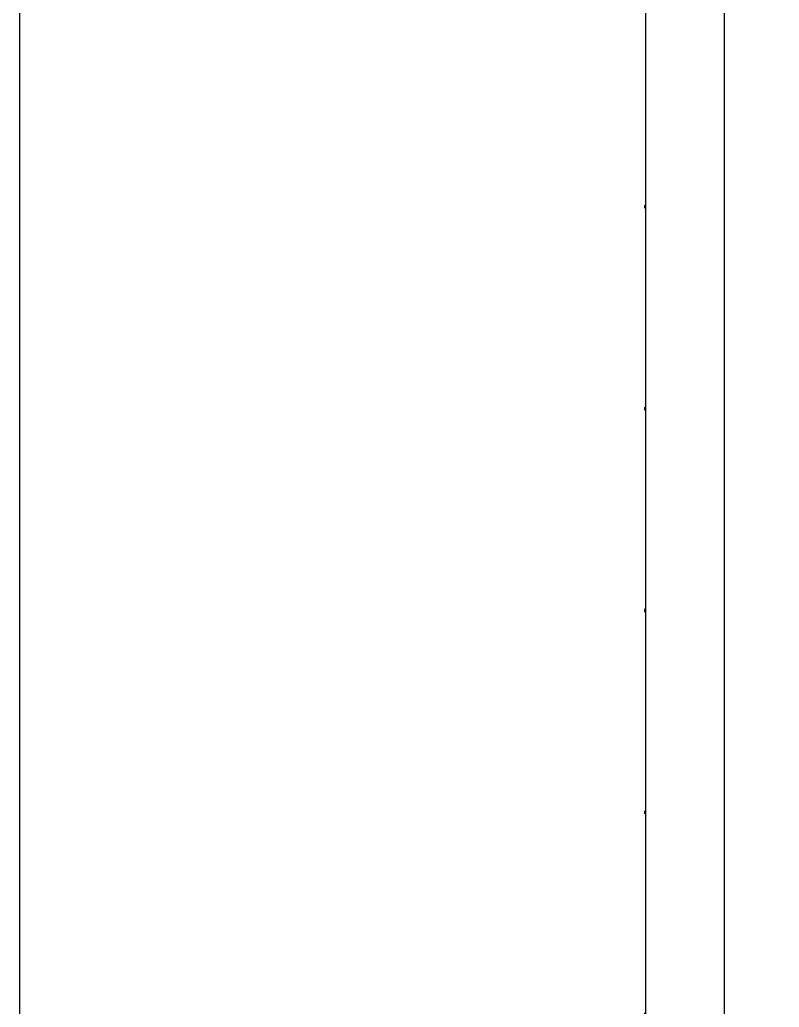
# Model space of a CAD drawing. Header units: inches. Extents: x 21 to 38546, y 13 to 15001.
# Drawn here: x 4621.76 to 4646.02, y 1982.61 to 2014.16 of the extents above; entities that cross this region are included whole.
import ezdxf

# ---------------------------------------------------------------- set-up
doc = ezdxf.new("R2010")
doc.units = ezdxf.units.IN
doc.header["$MEASUREMENT"] = 0
doc.linetypes.add('DOT', pattern=[6.35, 0, -6.35])
for name, color, linetype, lineweight in [('Z_MİM_-KM-BEAM-RAY', 8, 'DOT', 25), ('Z_MİM_-KM-WALL', 8, 'Continuous', 25), ('Z_MİM_-KM-WALL-PLASTER', 8, 'Continuous', 25)]:
    doc.layers.add(name, color=color, linetype=linetype, lineweight=lineweight)

# ---------------------------------------------------------------- blocks, each defined once
blk = doc.blocks.new('-KM_Kiriş İzi_ZK')
at = {"layer": 'Z_MİM_-KM-BEAM-RAY'}
blk.add_line((1310, 1110), (1310, 880), dxfattribs=at)

msp = doc.modelspace()

# ---------------------------------------------------------------- linework, layer by layer
at = {"layer": 'Z_MİM_-KM-WALL'}
for p, q in [((4621.758, 1862.084), (4621.758, 2092.083)), ((4641.758, 1862.084), (4641.758, 2092.083))]:
    msp.add_line(p, q, dxfattribs=at)
at = {"layer": 'Z_MİM_-KM-WALL-PLASTER'}
msp.add_lwpolyline([(6814.258, 1859.584), (5339.258, 1859.583), (5339.258, 1944.584), (5359.257, 1944.582), (5359.257, 1879.583), (5569.257, 1879.583), (5569.257, 2559.61), (5444.256, 2559.61), (5444.256, 2089.583), (5284.258, 2089.583), (5284.257, 2554.583), (4699.257, 2554.583), (4699.257, 2089.583), (4644.258, 2089.583), (4644.258, 1859.583), (3041.758, 1859.583)], dxfattribs=at)

# ---------------------------------------------------------------- block references
at = {"layer": 'Z_MİM_-KM-BEAM-RAY'}
msp.add_blockref('-KM_Kiriş İzi_ZK', (3331.714, 982.083), dxfattribs=at)

doc.saveas('drawing.dxf')
